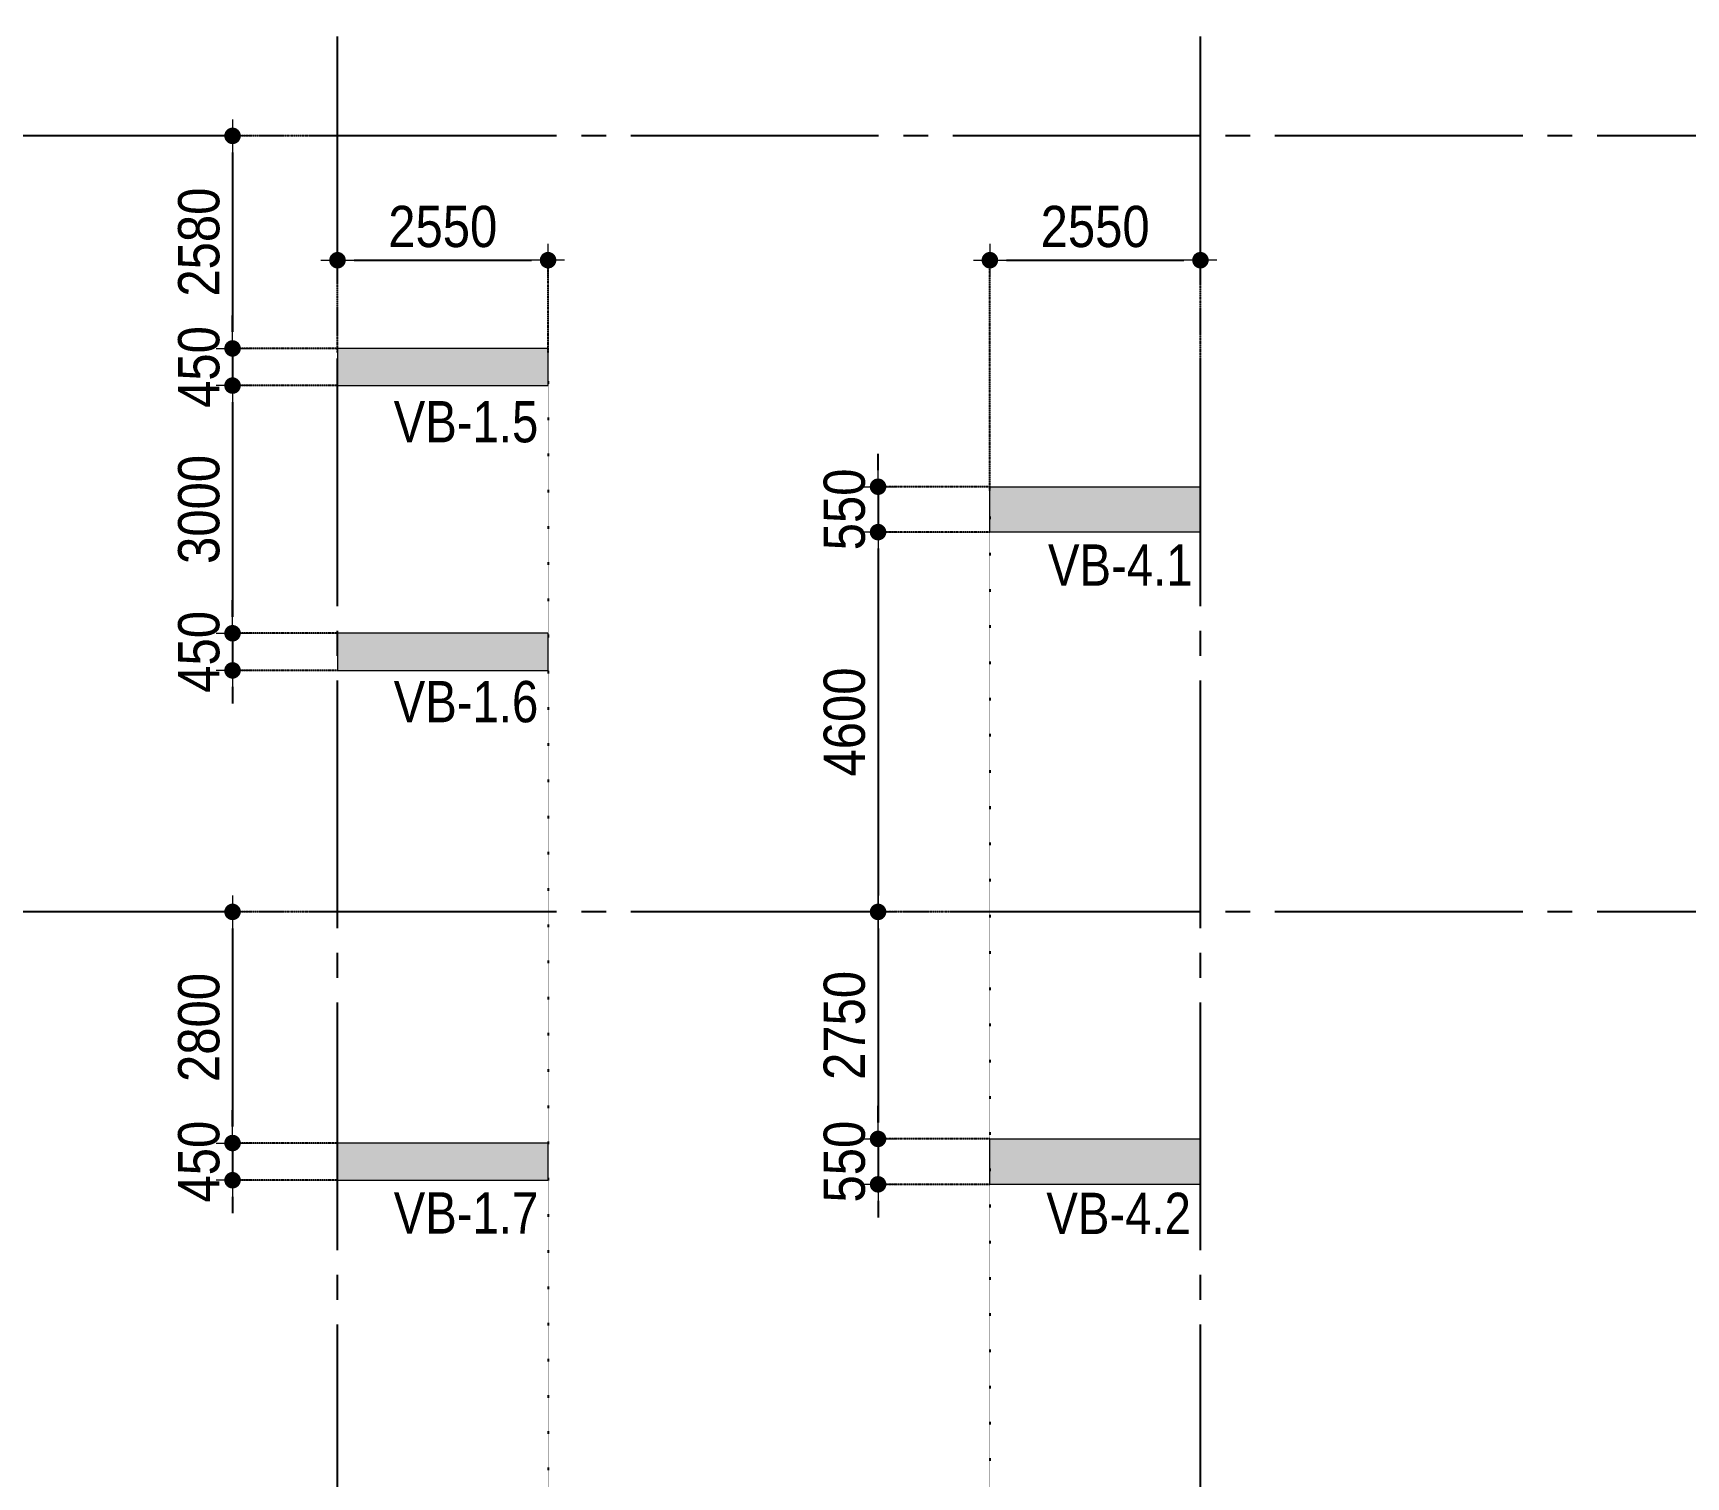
# Model space of a CAD drawing. Header units: millimetres. Extents: x -3973692 to -2843767, y 592734 to 838475.
# Drawn here: x -3675332 to -3655316, y 719287 to 736776 of the extents above; entities that cross this region are included whole.
import ezdxf
from ezdxf.enums import TextEntityAlignment as Align

# ---------------------------------------------------------------- set-up
doc = ezdxf.new("R2010")
doc.units = ezdxf.units.MM
doc.header["$MEASUREMENT"] = 0
doc.header["$PDMODE"] = 3
doc.header["$PDSIZE"] = -20
for name, pattern in [('CHG_XX_Luoi truc$0$MB_Luoi truc$0$Center101', [13, 10, -1, 1, -1]), ('DIVIDE2', [15.875, 6.35, -3.175, 0, -3.175, 0, -3.175]), ('DOT2', [0.125, 0, -0.125]), ('HIDDEN5', [2.8375, 1.25, -1.5875])]:
    doc.linetypes.add(name, pattern=pattern)
doc.layers.get('0').update_dxf_attribs({"lineweight": 9})
doc.layers.get('Defpoints').update_dxf_attribs({"color": 10, "lineweight": 0})
for name, color, linetype, lineweight in [("'S_General_Dim_1", 1, 'Continuous', 18), ("'S_General_Divide_3 Intermediate", 3, 'DIVIDE2', 40), ('CHG_XX_Cot_Ham 1$0$Ap0302_PC', 150, 'Continuous', 9), ('CHG_XX_Cot_Ham 1$0$Ap0302_PC @ 1', 150, 'Continuous', 9), ('CHG_XX_Cot_Ham 1$0$Ap0302_PC @ 150 VP1', 150, 'Continuous', 9), ('CHG_XX_Cot_Ham 1$0$Ap0302_PC @ 150 VP2', 150, 'Continuous', 9), ('CHG_XX_Cot_Ham 1$0$Ap0302_PC @ 150 VP3', 150, 'Continuous', 9), ('CHG_XX_Cot_Ham 1$0$Ap0302_PC @ 150 VP4', 150, 'Continuous', 9), ('CHG_XX_Cot_Ham 1$0$Ap0302_PC @ 150 VP5', 150, 'Continuous', 9), ('CHG_XX_Cot_Ham 1$0$Ap0302_PC @ 150 VP6', 150, 'Continuous', 9), ('CHG_XX_Cot_Ham 1$0$Ap0302_PC @ 150 VP7', 150, 'Continuous', 9), ('CHG_XX_Cot_Ham 1$0$Ap0302_PC @ 150 VP8', 150, 'Continuous', 9), ('CHG_XX_Cot_Ham 1$0$Ap0302_PC @ 150 VP9', 150, 'Continuous', 9), ('CHG_XX_Cot_Ham 1$0$Ap0302_PC @ 150 VPModel', 150, 'Continuous', 9), ('CHG_XX_Cot_Ham 1$0$Ap0311_H', 8, 'Continuous', 15), ('TEXT', 7, 'Continuous', 15)]:
    doc.layers.add(name, color=color, linetype=linetype, lineweight=lineweight)
for name, color, linetype in [('CHG_XX_Cot_Ham 1$0$mb_cot tang 1-3$0$Concrete Line', 6, 'Continuous'), ('CHG_XX_Luoi truc$0$Grid', 34, 'Continuous'), ('CHG_XX_Luoi truc$0$Grid Line', 251, 'CHG_XX_Luoi truc$0$MB_Luoi truc$0$Center101'), ('dim', 1, 'Continuous')]:
    doc.layers.add(name, color=color, linetype=linetype)
doc.styles.add('arial', font='arial.ttf', dxfattribs={"width": 0.85})
doc.styles.add('CHG_XX_Luoi truc$0$MB_Luoi truc$0$Grid A-F$0$VNI-HelveCB', font='')
doc.styles.add('TTP-HelCon', font='')
doc.styles.get('CHG_XX_Luoi truc$0$MB_Luoi truc$0$Grid A-F$0$VNI-HelveCB').set_extended_font_data('VNI-Helve-Condense', bold=True)
doc.styles.get('TTP-HelCon').set_extended_font_data('VNI-Helve-Condense')
doc.dimstyles.new('200', dxfattribs={"dimscale": 200, "dimtxt": 2.5, "dimasz": 1, "dimexe": 0, "dimexo": 0, "dimgap": 0.75, "dimtad": 1, "dimdec": 0, "dimrnd": 10, "dimzin": 9, "dimdsep": 46, "dimtxsty": 'arial', "dimblk1": 'DIMDOT', "dimblk2": 'DIMDOT', "dimsah": 1, "dimcen": 2, "dimdle": 3, "dimclre": 8, "dimclrt": 2, "dimadec": 0, "dimazin": 0, "dimtfac": 1, "dimtdec": 0, "dimtix": 1, "dimtmove": 2, "dimatfit": 3, "dimldrblk": 'DIMPIJL', "dimfxl": 1, "dimtvp": 1.8, "dimtolj": 1, "dimtzin": 0, "dimarcsym": 0})

# ---------------------------------------------------------------- blocks, each defined once
blk = doc.blocks.new('*U2841')
at = {"layer": 'CHG_XX_Luoi truc$0$Grid Line'}
blk.add_line((0, 0), (0, 608), dxfattribs=at)
at = {"layer": 'CHG_XX_Luoi truc$0$Grid', "lineweight": -2, "style": 'CHG_XX_Luoi truc$0$MB_Luoi truc$0$Grid A-F$0$VNI-HelveCB'}
for tag, p in [('GRIDSUB', (0, 617)), ('GRID', (0, -9))]:
    blk.add_attdef(tag, text='', height=5, dxfattribs=at).set_placement(p, align=Align.MIDDLE)
blk = doc.blocks.new('*U2843')
at = {"layer": 'CHG_XX_Luoi truc$0$Grid Line'}
blk.add_line((0, 0), (0, 438), dxfattribs=at)
at = {"layer": 'CHG_XX_Luoi truc$0$Grid', "lineweight": -2, "style": 'CHG_XX_Luoi truc$0$MB_Luoi truc$0$Grid A-F$0$VNI-HelveCB'}
for tag, p in [('GRIDSUB', (0, 447)), ('GRID', (0, -9))]:
    blk.add_attdef(tag, text='', height=5, dxfattribs=at).set_placement(p, align=Align.MIDDLE)
blk = doc.blocks.new('CHG_XX_Luoi truc')
at = {"layer": 'CHG_XX_Luoi truc$0$Grid', "xscale": 300, "yscale": 300, "zscale": 300}
for p in [(76850, -12747), (87300, -12747)]:
    blk.add_blockref('*U2841', p, dxfattribs=at)
at = {"layer": 'CHG_XX_Luoi truc$0$Grid', "xscale": 300.0000000000013, "yscale": 300.0000000000013, "zscale": 300.0000000000013, "rotation": 90}
for p in [(110703, 125550), (110703, 116150)]:
    blk.add_blockref('*U2843', p, dxfattribs=at)
blk = doc.blocks.new('*U3241')
at = {"layer": 'CHG_XX_Cot_Ham 1$0$Ap0302_PC @ 1'}
h = blk.add_hatch(color=256, dxfattribs=at)
h.dxf.hatch_style = 1
h.paths.add_polyline_path([(450, 0), (0, 0), (0, -2550), (450, -2550)])
at = {"layer": 'CHG_XX_Cot_Ham 1$0$Ap0302_PC @ 150 VP1'}
h = blk.add_hatch(color=256, dxfattribs=at)
h.dxf.hatch_style = 1
h.paths.add_polyline_path([(450, 0), (0, 0), (0, -2550), (450, -2550)])
at = {"layer": 'CHG_XX_Cot_Ham 1$0$Ap0302_PC @ 150 VP2'}
h = blk.add_hatch(color=256, dxfattribs=at)
h.dxf.hatch_style = 1
h.paths.add_polyline_path([(450, 0), (0, 0), (0, -2550), (450, -2550)])
at = {"layer": 'CHG_XX_Cot_Ham 1$0$Ap0302_PC @ 150 VP3'}
h = blk.add_hatch(color=256, dxfattribs=at)
h.dxf.hatch_style = 1
h.paths.add_polyline_path([(450, 0), (0, 0), (0, -2550), (450, -2550)])
at = {"layer": 'CHG_XX_Cot_Ham 1$0$Ap0302_PC @ 150 VP4'}
h = blk.add_hatch(color=256, dxfattribs=at)
h.dxf.hatch_style = 1
h.paths.add_polyline_path([(450, 0), (0, 0), (0, -2550), (450, -2550)])
at = {"layer": 'CHG_XX_Cot_Ham 1$0$Ap0302_PC @ 150 VP5'}
h = blk.add_hatch(color=256, dxfattribs=at)
h.dxf.hatch_style = 1
h.paths.add_polyline_path([(450, 0), (0, 0), (0, -2550), (450, -2550)])
at = {"layer": 'CHG_XX_Cot_Ham 1$0$Ap0302_PC @ 150 VP6'}
h = blk.add_hatch(color=256, dxfattribs=at)
h.dxf.hatch_style = 1
h.paths.add_polyline_path([(450, 0), (0, 0), (0, -2550), (450, -2550)])
at = {"layer": 'CHG_XX_Cot_Ham 1$0$Ap0302_PC @ 150 VP7'}
h = blk.add_hatch(color=256, dxfattribs=at)
h.dxf.hatch_style = 1
h.paths.add_polyline_path([(450, 0), (0, 0), (0, -2550), (450, -2550)])
at = {"layer": 'CHG_XX_Cot_Ham 1$0$Ap0302_PC @ 150 VP8'}
h = blk.add_hatch(color=256, dxfattribs=at)
h.dxf.hatch_style = 1
h.paths.add_polyline_path([(450, 0), (0, 0), (0, -2550), (450, -2550)])
at = {"layer": 'CHG_XX_Cot_Ham 1$0$Ap0302_PC @ 150 VP9'}
h = blk.add_hatch(color=256, dxfattribs=at)
h.dxf.hatch_style = 1
h.paths.add_polyline_path([(450, 0), (0, 0), (0, -2550), (450, -2550)])
at = {"layer": 'CHG_XX_Cot_Ham 1$0$Ap0302_PC @ 150 VPModel'}
h = blk.add_hatch(color=256, dxfattribs=at)
h.dxf.hatch_style = 1
h.paths.add_polyline_path([(450, 0), (0, 0), (0, -2550), (450, -2550)])
blk = doc.blocks.new('CHG_XX_Cot_Ham 1$0$Block A_C450x2250')
at = {"layer": 'CHG_XX_Cot_Ham 1$0$Ap0302_PC'}
blk.add_lwpolyline([(450, -2550), (0, -2550), (0, 0), (450, 0)], close=True, dxfattribs=at)
blk.add_blockref('*U3241', (0, 0), dxfattribs=at)
blk = doc.blocks.new('*U3244')
at = {"layer": 'CHG_XX_Cot_Ham 1$0$Ap0302_PC @ 1'}
h = blk.add_hatch(color=256, dxfattribs=at)
h.dxf.hatch_style = 1
h.paths.add_polyline_path([(550, 0), (0, 0), (0, -2550), (550, -2550)])
at = {"layer": 'CHG_XX_Cot_Ham 1$0$Ap0302_PC @ 150 VP1'}
h = blk.add_hatch(color=256, dxfattribs=at)
h.dxf.hatch_style = 1
h.paths.add_polyline_path([(550, 0), (0, 0), (0, -2550), (550, -2550)])
at = {"layer": 'CHG_XX_Cot_Ham 1$0$Ap0302_PC @ 150 VP2'}
h = blk.add_hatch(color=256, dxfattribs=at)
h.dxf.hatch_style = 1
h.paths.add_polyline_path([(550, 0), (0, 0), (0, -2550), (550, -2550)])
at = {"layer": 'CHG_XX_Cot_Ham 1$0$Ap0302_PC @ 150 VP3'}
h = blk.add_hatch(color=256, dxfattribs=at)
h.dxf.hatch_style = 1
h.paths.add_polyline_path([(550, 0), (0, 0), (0, -2550), (550, -2550)])
at = {"layer": 'CHG_XX_Cot_Ham 1$0$Ap0302_PC @ 150 VP4'}
h = blk.add_hatch(color=256, dxfattribs=at)
h.dxf.hatch_style = 1
h.paths.add_polyline_path([(550, 0), (0, 0), (0, -2550), (550, -2550)])
at = {"layer": 'CHG_XX_Cot_Ham 1$0$Ap0302_PC @ 150 VP5'}
h = blk.add_hatch(color=256, dxfattribs=at)
h.dxf.hatch_style = 1
h.paths.add_polyline_path([(550, 0), (0, 0), (0, -2550), (550, -2550)])
at = {"layer": 'CHG_XX_Cot_Ham 1$0$Ap0302_PC @ 150 VP6'}
h = blk.add_hatch(color=256, dxfattribs=at)
h.dxf.hatch_style = 1
h.paths.add_polyline_path([(550, 0), (0, 0), (0, -2550), (550, -2550)])
at = {"layer": 'CHG_XX_Cot_Ham 1$0$Ap0302_PC @ 150 VP7'}
h = blk.add_hatch(color=256, dxfattribs=at)
h.dxf.hatch_style = 1
h.paths.add_polyline_path([(550, 0), (0, 0), (0, -2550), (550, -2550)])
at = {"layer": 'CHG_XX_Cot_Ham 1$0$Ap0302_PC @ 150 VP8'}
h = blk.add_hatch(color=256, dxfattribs=at)
h.dxf.hatch_style = 1
h.paths.add_polyline_path([(550, 0), (0, 0), (0, -2550), (550, -2550)])
at = {"layer": 'CHG_XX_Cot_Ham 1$0$Ap0302_PC @ 150 VP9'}
h = blk.add_hatch(color=256, dxfattribs=at)
h.dxf.hatch_style = 1
h.paths.add_polyline_path([(550, 0), (0, 0), (0, -2550), (550, -2550)])
at = {"layer": 'CHG_XX_Cot_Ham 1$0$Ap0302_PC @ 150 VPModel'}
h = blk.add_hatch(color=256, dxfattribs=at)
h.dxf.hatch_style = 1
h.paths.add_polyline_path([(550, 0), (0, 0), (0, -2550), (550, -2550)])
blk = doc.blocks.new('CHG_XX_Cot_Ham 1$0$550x2550')
at = {"layer": 'CHG_XX_Cot_Ham 1$0$Ap0302_PC'}
blk.add_lwpolyline([(550, -2550), (0, -2550), (0, 0), (550, 0)], close=True, dxfattribs=at)
blk.add_blockref('*U3244', (0, 0), dxfattribs=at)
blk = doc.blocks.new('CHG_XX_Cot_Ham 1')
at = {"layer": 'CHG_XX_Cot_Ham 1$0$Ap0311_H'}
h = blk.add_hatch(color=256, dxfattribs=at)
h.dxf.hatch_style = 1
h.paths.add_polyline_path([(99639.2, 163400), (-10900, 163400), (-10900, 85450), (-300, 85450), (-300, 84050), (32350, 84050), (32350, -9000), (103575.5, -9000), (106050, -6022), (106050, 158254.3)])
h.paths.add_polyline_path([(99533.7, 163100), (105750, 158110.4), (105750, 90450), (105650, 90450), (105650, 90450), (105750, 90450), (105750, 13850), (105750, 13825.9), (105750, -5913.6), (103434.7, -8700), (93600, -8700), (32650, -8700), (32650, 84350), (0, 84350), (0, 85750), (-10600, 85750), (-10600, 163100), (93600, 163100)], flags=16)
at = {"layer": 'CHG_XX_Cot_Ham 1$0$Ap0302_PC', "xscale": -1, "rotation": 90}
for p in [(76850, 122975), (76850, 119525), (76850, 113350)]:
    blk.add_blockref('CHG_XX_Cot_Ham 1$0$Block A_C450x2250', p, dxfattribs=at)
at = {"layer": 'CHG_XX_Cot_Ham 1$0$Ap0302_PC', "rotation": 90}
for p in [(84750, 120750), (84750, 112850)]:
    blk.add_blockref('CHG_XX_Cot_Ham 1$0$550x2550', p, dxfattribs=at)
at = {"layer": 'CHG_XX_Cot_Ham 1$0$mb_cot tang 1-3$0$Concrete Line'}
blk.add_blockref('CHG_XX_Luoi truc', (0, 0), dxfattribs=at)
blk = doc.blocks.new('b')
at = {"layer": 'TEXT', "color": 3, "style": 'TTP-HelCon'}
for s, p in [('VB-1.5', (-22019, -30412)), ('VB-4.1', (-14096, -32149)), ('VB-1.6', (-22019, -33803)), ('VB-1.7', (-22019, -39996)), ('VB-4.2', (-14116, -40002))]:
    blk.add_text(s, height=500, dxfattribs=at).set_placement(p)
blk = doc.blocks.new('DIMDOT')
for p, q in [((1, 0), (-1, 0)), ((0, -1), (0, 1))]:
    blk.add_line(p, q)
at = {"const_width": 0.5}
blk.add_lwpolyline([(-0.25, 0, 1), (0.25, 0, 1)], format="xyb", close=True, dxfattribs=at)
blk = doc.blocks.new('*D1490')
at = {"layer": "'S_General_Dim_1", "color": 8, "linetype": 'HIDDEN5', "lineweight": -2, "transparency": 16777216}
for p, q in [((-3671645, 735531), (-3672916, 735531)), ((-3671645, 732956), (-3672916, 732956))]:
    blk.add_line(p, q, dxfattribs=at)
at = {"layer": "'S_General_Dim_1", "color": 0, "lineweight": -2, "transparency": 16777216}
blk.add_line((-3672916, 735331), (-3672916, 733156), dxfattribs=at)
at = {"layer": 'Defpoints', "color": 0, "transparency": 16777216}
for p in [(-3671645, 735531), (-3672916, 732956), (-3671645, 732956)]:
    blk.add_point(p, dxfattribs=at)
at = {"layer": "'S_General_Dim_1", "color": 0, "lineweight": -2, "transparency": 16777216, "xscale": 200, "yscale": 200, "zscale": 200}
for p, rotation in [((-3672916, 735531), 90), ((-3672916, 732956), 270)]:
    blk.add_blockref('DIMDOT', p, dxfattribs=dict(at, rotation=rotation))
at = {"layer": "'S_General_Dim_1", "color": 2, "transparency": 16777216, "insert": (-3673322, 734244), "char_height": 500, "attachment_point": 5, "rotation": 90, "style": 'arial'}
blk.add_mtext('\\A1;2580', dxfattribs=at)
blk = doc.blocks.new('DIMPIJL')
at = {"linetype": 'ByBlock'}
blk.add_solid([(-2.5, 0.42), (-2.5, -0.42), (0, 0)], dxfattribs=at)
blk = doc.blocks.new('*D1491')
at = {"layer": "'S_General_Dim_1", "color": 0, "lineweight": -2, "transparency": 16777216}
for p, q in [((-3672916, 733156), (-3672916, 733356)), ((-3672916, 732956), (-3672916, 732506)), ((-3672916, 732306), (-3672916, 732106))]:
    blk.add_line(p, q, dxfattribs=at)
at = {"layer": "'S_General_Dim_1", "color": 8, "linetype": 'HIDDEN5', "lineweight": -2, "transparency": 16777216}
for p, q in [((-3671645, 732956), (-3672916, 732956)), ((-3671645, 732506), (-3672916, 732506))]:
    blk.add_line(p, q, dxfattribs=at)
at = {"layer": 'Defpoints', "color": 0, "transparency": 16777216}
for p in [(-3671645, 732956), (-3672916, 732506), (-3671645, 732506)]:
    blk.add_point(p, dxfattribs=at)
at = {"layer": "'S_General_Dim_1", "color": 0, "lineweight": -2, "transparency": 16777216, "xscale": 200, "yscale": 200, "zscale": 200}
for p, rotation in [((-3672916, 732956), 270), ((-3672916, 732506), 90)]:
    blk.add_blockref('DIMDOT', p, dxfattribs=dict(at, rotation=rotation))
at = {"layer": "'S_General_Dim_1", "color": 2, "transparency": 16777216, "insert": (-3673322, 732731), "char_height": 500, "attachment_point": 5, "rotation": 90, "style": 'arial'}
blk.add_mtext('\\A1;450', dxfattribs=at)
blk = doc.blocks.new('*D1492')
at = {"layer": "'S_General_Dim_1", "color": 8, "linetype": 'HIDDEN5', "lineweight": -2, "transparency": 16777216}
for p, q in [((-3671645, 732506), (-3672916, 732506)), ((-3671645, 729506), (-3672916, 729506))]:
    blk.add_line(p, q, dxfattribs=at)
at = {"layer": "'S_General_Dim_1", "color": 0, "lineweight": -2, "transparency": 16777216}
blk.add_line((-3672916, 732306), (-3672916, 729706), dxfattribs=at)
at = {"layer": 'Defpoints', "color": 0, "transparency": 16777216}
for p in [(-3671645, 732506), (-3672916, 729506), (-3671645, 729506)]:
    blk.add_point(p, dxfattribs=at)
at = {"layer": "'S_General_Dim_1", "color": 0, "lineweight": -2, "transparency": 16777216, "xscale": 200, "yscale": 200, "zscale": 200}
for p, rotation in [((-3672916, 732506), 90), ((-3672916, 729506), 270)]:
    blk.add_blockref('DIMDOT', p, dxfattribs=dict(at, rotation=rotation))
at = {"layer": "'S_General_Dim_1", "color": 2, "transparency": 16777216, "insert": (-3673322, 731006), "char_height": 500, "attachment_point": 5, "rotation": 90, "style": 'arial'}
blk.add_mtext('\\A1;3000', dxfattribs=at)
blk = doc.blocks.new('*D1493')
at = {"layer": "'S_General_Dim_1", "color": 0, "lineweight": -2, "transparency": 16777216}
for p, q in [((-3672916, 729706), (-3672916, 729906)), ((-3672916, 729506), (-3672916, 729056)), ((-3672916, 728856), (-3672916, 728656))]:
    blk.add_line(p, q, dxfattribs=at)
at = {"layer": "'S_General_Dim_1", "color": 8, "linetype": 'HIDDEN5', "lineweight": -2, "transparency": 16777216}
for p, q in [((-3671645, 729506), (-3672916, 729506)), ((-3671645, 729056), (-3672916, 729056))]:
    blk.add_line(p, q, dxfattribs=at)
at = {"layer": 'Defpoints', "color": 0, "transparency": 16777216}
for p in [(-3671645, 729506), (-3672916, 729056), (-3671645, 729056)]:
    blk.add_point(p, dxfattribs=at)
at = {"layer": "'S_General_Dim_1", "color": 0, "lineweight": -2, "transparency": 16777216, "xscale": 200, "yscale": 200, "zscale": 200}
for p, rotation in [((-3672916, 729506), 270), ((-3672916, 729056), 90)]:
    blk.add_blockref('DIMDOT', p, dxfattribs=dict(at, rotation=rotation))
at = {"layer": "'S_General_Dim_1", "color": 2, "transparency": 16777216, "insert": (-3673322, 729281), "char_height": 500, "attachment_point": 5, "rotation": 90, "style": 'arial'}
blk.add_mtext('\\A1;450', dxfattribs=at)
blk = doc.blocks.new('*D1494')
at = {"layer": "'S_General_Dim_1", "color": 8, "linetype": 'HIDDEN5', "lineweight": -2, "transparency": 16777216}
for p, q in [((-3671645, 726131), (-3672916, 726131)), ((-3671645, 723331), (-3672916, 723331))]:
    blk.add_line(p, q, dxfattribs=at)
at = {"layer": "'S_General_Dim_1", "color": 0, "lineweight": -2, "transparency": 16777216}
blk.add_line((-3672916, 725931), (-3672916, 723531), dxfattribs=at)
at = {"layer": 'Defpoints', "color": 0, "transparency": 16777216}
for p in [(-3671645, 726131), (-3672916, 723331), (-3671645, 723331)]:
    blk.add_point(p, dxfattribs=at)
at = {"layer": "'S_General_Dim_1", "color": 0, "lineweight": -2, "transparency": 16777216, "xscale": 200, "yscale": 200, "zscale": 200}
for p, rotation in [((-3672916, 726131), 90), ((-3672916, 723331), 270)]:
    blk.add_blockref('DIMDOT', p, dxfattribs=dict(at, rotation=rotation))
at = {"layer": "'S_General_Dim_1", "color": 2, "transparency": 16777216, "insert": (-3673322, 724731), "char_height": 500, "attachment_point": 5, "rotation": 90, "style": 'arial'}
blk.add_mtext('\\A1;2800', dxfattribs=at)
blk = doc.blocks.new('*D1495')
at = {"layer": "'S_General_Dim_1", "color": 0, "lineweight": -2, "transparency": 16777216}
for p, q in [((-3672916, 723531), (-3672916, 723731)), ((-3672916, 723331), (-3672916, 722881)), ((-3672916, 722681), (-3672916, 722481))]:
    blk.add_line(p, q, dxfattribs=at)
at = {"layer": "'S_General_Dim_1", "color": 8, "linetype": 'HIDDEN5', "lineweight": -2, "transparency": 16777216}
for p, q in [((-3671645, 723331), (-3672916, 723331)), ((-3671645, 722881), (-3672916, 722881))]:
    blk.add_line(p, q, dxfattribs=at)
at = {"layer": 'Defpoints', "color": 0, "transparency": 16777216}
for p in [(-3671645, 723331), (-3672916, 722881), (-3671645, 722881)]:
    blk.add_point(p, dxfattribs=at)
at = {"layer": "'S_General_Dim_1", "color": 0, "lineweight": -2, "transparency": 16777216, "xscale": 200, "yscale": 200, "zscale": 200}
for p, rotation in [((-3672916, 723331), 270), ((-3672916, 722881), 90)]:
    blk.add_blockref('DIMDOT', p, dxfattribs=dict(at, rotation=rotation))
at = {"layer": "'S_General_Dim_1", "color": 2, "transparency": 16777216, "insert": (-3673322, 723106), "char_height": 500, "attachment_point": 5, "rotation": 90, "style": 'arial'}
blk.add_mtext('\\A1;450', dxfattribs=at)
blk = doc.blocks.new('*D1510')
at = {"layer": "'S_General_Dim_1", "color": 8, "linetype": 'HIDDEN5', "lineweight": -2, "transparency": 16777216}
for p, q in [((-3671645, 732906), (-3671645, 734025)), ((-3669095, 732906), (-3669095, 734025))]:
    blk.add_line(p, q, dxfattribs=at)
at = {"layer": "'S_General_Dim_1", "color": 0, "lineweight": -2, "transparency": 16777216}
blk.add_line((-3671445, 734025), (-3669295, 734025), dxfattribs=at)
at = {"layer": 'Defpoints', "color": 0, "transparency": 16777216}
for p in [(-3669095, 734025), (-3671645, 732906), (-3669095, 732906)]:
    blk.add_point(p, dxfattribs=at)
at = {"layer": "'S_General_Dim_1", "color": 0, "lineweight": -2, "transparency": 16777216, "xscale": 200, "yscale": 200, "zscale": 200, "rotation": 180}
blk.add_blockref('DIMDOT', (-3671645, 734025), dxfattribs=at)
at = {"layer": "'S_General_Dim_1", "color": 0, "lineweight": -2, "transparency": 16777216, "xscale": 200, "yscale": 200, "zscale": 200}
blk.add_blockref('DIMDOT', (-3669095, 734025), dxfattribs=at)
at = {"layer": "'S_General_Dim_1", "color": 2, "transparency": 16777216, "insert": (-3670370, 734430), "char_height": 500, "attachment_point": 5, "style": 'arial'}
blk.add_mtext('\\A1;2550', dxfattribs=at)
blk = doc.blocks.new('*D1511')
at = {"layer": "'S_General_Dim_1", "color": 8, "linetype": 'HIDDEN5', "lineweight": -2, "transparency": 16777216}
for p, q in [((-3663745, 731231), (-3663745, 734025)), ((-3661195, 731231), (-3661195, 734025))]:
    blk.add_line(p, q, dxfattribs=at)
at = {"layer": "'S_General_Dim_1", "color": 0, "lineweight": -2, "transparency": 16777216}
blk.add_line((-3663545, 734025), (-3661395, 734025), dxfattribs=at)
at = {"layer": 'Defpoints', "color": 0, "transparency": 16777216}
for p in [(-3661195, 734025), (-3663745, 731231), (-3661195, 731231)]:
    blk.add_point(p, dxfattribs=at)
at = {"layer": "'S_General_Dim_1", "color": 0, "lineweight": -2, "transparency": 16777216, "xscale": 200, "yscale": 200, "zscale": 200, "rotation": 180}
blk.add_blockref('DIMDOT', (-3663745, 734025), dxfattribs=at)
at = {"layer": "'S_General_Dim_1", "color": 0, "lineweight": -2, "transparency": 16777216, "xscale": 200, "yscale": 200, "zscale": 200}
blk.add_blockref('DIMDOT', (-3661195, 734025), dxfattribs=at)
at = {"layer": "'S_General_Dim_1", "color": 2, "transparency": 16777216, "insert": (-3662470, 734430), "char_height": 500, "attachment_point": 5, "style": 'arial'}
blk.add_mtext('\\A1;2550', dxfattribs=at)
blk = doc.blocks.new('*D2655')
at = {"layer": "'S_General_Dim_1", "color": 0, "lineweight": -2, "transparency": 16777216}
for p, q in [((-3665099, 731481), (-3665099, 731681)), ((-3665099, 731281), (-3665099, 730731)), ((-3665099, 730531), (-3665099, 730331))]:
    blk.add_line(p, q, dxfattribs=at)
at = {"layer": "'S_General_Dim_1", "color": 8, "linetype": 'HIDDEN5', "lineweight": -2, "transparency": 16777216}
for p, q in [((-3663745, 731281), (-3665099, 731281)), ((-3663745, 730731), (-3665099, 730731))]:
    blk.add_line(p, q, dxfattribs=at)
at = {"layer": 'Defpoints', "color": 0, "transparency": 16777216}
for p in [(-3663745, 731281), (-3665099, 730731), (-3663745, 730731)]:
    blk.add_point(p, dxfattribs=at)
at = {"layer": "'S_General_Dim_1", "color": 0, "lineweight": -2, "transparency": 16777216, "xscale": 200, "yscale": 200, "zscale": 200}
for p, rotation in [((-3665099, 731281), 270), ((-3665099, 730731), 90)]:
    blk.add_blockref('DIMDOT', p, dxfattribs=dict(at, rotation=rotation))
at = {"layer": "'S_General_Dim_1", "color": 2, "transparency": 16777216, "insert": (-3665505, 731006), "char_height": 500, "attachment_point": 5, "rotation": 90, "style": 'arial'}
blk.add_mtext('\\A1;550', dxfattribs=at)
blk = doc.blocks.new('*D2656')
at = {"layer": "'S_General_Dim_1", "color": 8, "linetype": 'HIDDEN5', "lineweight": -2, "transparency": 16777216}
for p, q in [((-3663745, 730731), (-3665099, 730731)), ((-3663745, 726131), (-3665099, 726131))]:
    blk.add_line(p, q, dxfattribs=at)
at = {"layer": "'S_General_Dim_1", "color": 0, "lineweight": -2, "transparency": 16777216}
blk.add_line((-3665099, 730531), (-3665099, 726331), dxfattribs=at)
at = {"layer": 'Defpoints', "color": 0, "transparency": 16777216}
for p in [(-3663745, 730731), (-3665099, 726131), (-3663745, 726131)]:
    blk.add_point(p, dxfattribs=at)
at = {"layer": "'S_General_Dim_1", "color": 0, "lineweight": -2, "transparency": 16777216, "xscale": 200, "yscale": 200, "zscale": 200}
for p, rotation in [((-3665099, 730731), 90), ((-3665099, 726131), 270)]:
    blk.add_blockref('DIMDOT', p, dxfattribs=dict(at, rotation=rotation))
at = {"layer": "'S_General_Dim_1", "color": 2, "transparency": 16777216, "insert": (-3665505, 728431), "char_height": 500, "attachment_point": 5, "rotation": 90, "style": 'arial'}
blk.add_mtext('\\A1;4600', dxfattribs=at)
blk = doc.blocks.new('*D2657')
at = {"layer": "'S_General_Dim_1", "color": 8, "linetype": 'HIDDEN5', "lineweight": -2, "transparency": 16777216}
for p, q in [((-3663745, 726131), (-3665099, 726131)), ((-3663745, 723381), (-3665099, 723381))]:
    blk.add_line(p, q, dxfattribs=at)
at = {"layer": "'S_General_Dim_1", "color": 0, "lineweight": -2, "transparency": 16777216}
blk.add_line((-3665099, 725931), (-3665099, 723581), dxfattribs=at)
at = {"layer": 'Defpoints', "color": 0, "transparency": 16777216}
for p in [(-3663745, 726131), (-3665099, 723381), (-3663745, 723381)]:
    blk.add_point(p, dxfattribs=at)
at = {"layer": "'S_General_Dim_1", "color": 0, "lineweight": -2, "transparency": 16777216, "xscale": 200, "yscale": 200, "zscale": 200}
for p, rotation in [((-3665099, 726131), 90), ((-3665099, 723381), 270)]:
    blk.add_blockref('DIMDOT', p, dxfattribs=dict(at, rotation=rotation))
at = {"layer": "'S_General_Dim_1", "color": 2, "transparency": 16777216, "insert": (-3665505, 724756), "char_height": 500, "attachment_point": 5, "rotation": 90, "style": 'arial'}
blk.add_mtext('\\A1;2750', dxfattribs=at)
blk = doc.blocks.new('*D2658')
at = {"layer": "'S_General_Dim_1", "color": 0, "lineweight": -2, "transparency": 16777216}
for p, q in [((-3665099, 723581), (-3665099, 723781)), ((-3665099, 723381), (-3665099, 722831)), ((-3665099, 722631), (-3665099, 722431))]:
    blk.add_line(p, q, dxfattribs=at)
at = {"layer": "'S_General_Dim_1", "color": 8, "linetype": 'HIDDEN5', "lineweight": -2, "transparency": 16777216}
for p, q in [((-3663745, 723381), (-3665099, 723381)), ((-3663745, 722831), (-3665099, 722831))]:
    blk.add_line(p, q, dxfattribs=at)
at = {"layer": 'Defpoints', "color": 0, "transparency": 16777216}
for p in [(-3663745, 723381), (-3665099, 722831), (-3663745, 722831)]:
    blk.add_point(p, dxfattribs=at)
at = {"layer": "'S_General_Dim_1", "color": 0, "lineweight": -2, "transparency": 16777216, "xscale": 200, "yscale": 200, "zscale": 200}
for p, rotation in [((-3665099, 723381), 270), ((-3665099, 722831), 90)]:
    blk.add_blockref('DIMDOT', p, dxfattribs=dict(at, rotation=rotation))
at = {"layer": "'S_General_Dim_1", "color": 2, "transparency": 16777216, "insert": (-3665505, 723106), "char_height": 500, "attachment_point": 5, "rotation": 90, "style": 'arial'}
blk.add_mtext('\\A1;550', dxfattribs=at)

msp = doc.modelspace()

# ---------------------------------------------------------------- linework, layer by layer
at = {"layer": 'dim', "linetype": 'DOT2', "ltscale": 10}
for p, q in [((-3669095.2, 732906), (-3669095.2, 713706)), ((-3663745.2, 731206), (-3663745.2, 715406))]:
    msp.add_line(p, q, dxfattribs=at)

# ---------------------------------------------------------------- block references
at = {"layer": "'S_General_Divide_3 Intermediate"}
msp.add_blockref('CHG_XX_Cot_Ham 1', (-3748495.2, 609981), dxfattribs=at)
at = {"layer": 'dim'}
msp.add_blockref('b', (-3648945.2, 762231), dxfattribs=at)

# ---------------------------------------------------------------- dimensions: what is measured, and where the dimension line sits
at = {"layer": "'S_General_Dim_1"}
for base, p1, p2, picture, middle in [((-3672916.4, 732956), (-3671645.2, 735531), (-3671645.2, 732956), '*D1490', (-3673321.6, 734243.5)), ((-3672916.4, 732506), (-3671645.2, 732956), (-3671645.2, 732506), '*D1491', (-3673321.6, 732731)), ((-3672916.4, 729506), (-3671645.2, 732506), (-3671645.2, 729506), '*D1492', (-3673321.8, 731006)), ((-3665099.4, 730731), (-3663745.2, 731281), (-3663745.2, 730731), '*D2655', (-3665504.7, 731006)), ((-3665099.4, 726131), (-3663745.2, 730731), (-3663745.2, 726131), '*D2656', (-3665504.7, 728431)), ((-3672916.4, 729056), (-3671645.2, 729506), (-3671645.2, 729056), '*D1493', (-3673321.6, 729281)), ((-3672916.4, 723331), (-3671645.2, 726131), (-3671645.2, 723331), '*D1494', (-3673321.6, 724731)), ((-3665099.4, 723381), (-3663745.2, 726131), (-3663745.2, 723381), '*D2657', (-3665504.7, 724756)), ((-3672916.4, 722881), (-3671645.2, 723331), (-3671645.2, 722881), '*D1495', (-3673321.6, 723106)), ((-3665099.4, 722831), (-3663745.2, 723381), (-3663745.2, 722831), '*D2658', (-3665504.7, 723106))]:
    dim = msp.add_linear_dim(base=base, p1=p1, p2=p2, angle=90, dimstyle='200', dxfattribs=at)
    dim.commit()
    dim.dimension.update_dxf_attribs({"geometry": picture, "text_midpoint": middle})
for base, p1, p2, picture, middle in [((-3669095.2, 734024.5), (-3671645.2, 732906), (-3669095.2, 732906), '*D1510', (-3670370.2, 734429.8)), ((-3661195.2, 734024.5), (-3663745.2, 731231), (-3661195.2, 731231), '*D1511', (-3662470.2, 734429.8))]:
    dim = msp.add_linear_dim(base=base, p1=p1, p2=p2, dimstyle='200', dxfattribs=at)
    dim.commit()
    dim.dimension.update_dxf_attribs({"geometry": picture, "text_midpoint": middle})

doc.saveas('drawing.dxf')
